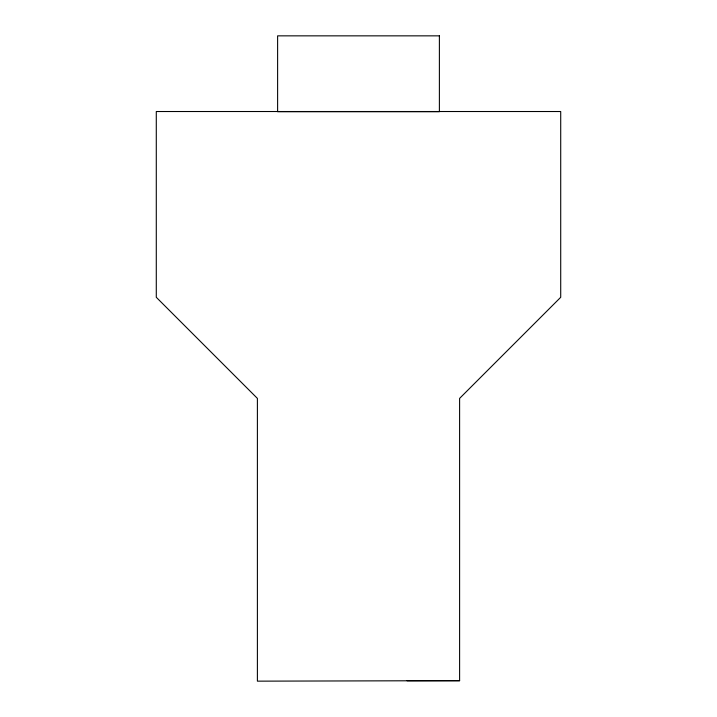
<?xml version="1.0" encoding="UTF-8"?>
<svg xmlns="http://www.w3.org/2000/svg" width="717" height="717" viewBox="0 0 717 717"><rect width="100%" height="100%" fill="white"/><g stroke="black" fill="none" stroke-linecap="round" stroke-linejoin="round"><path stroke-width="1.08" d="M459.606 680.666L257.394 681.15L257.394 398.392L156.288 297.295L156.288 111.52L560.712 111.52L560.712 297.295L459.606 398.392L459.606 680.738L407.095 680.738M439.387 35.85L277.613 35.85L277.613 111.682L439.387 111.682L439.387 35.85"/></g></svg>
